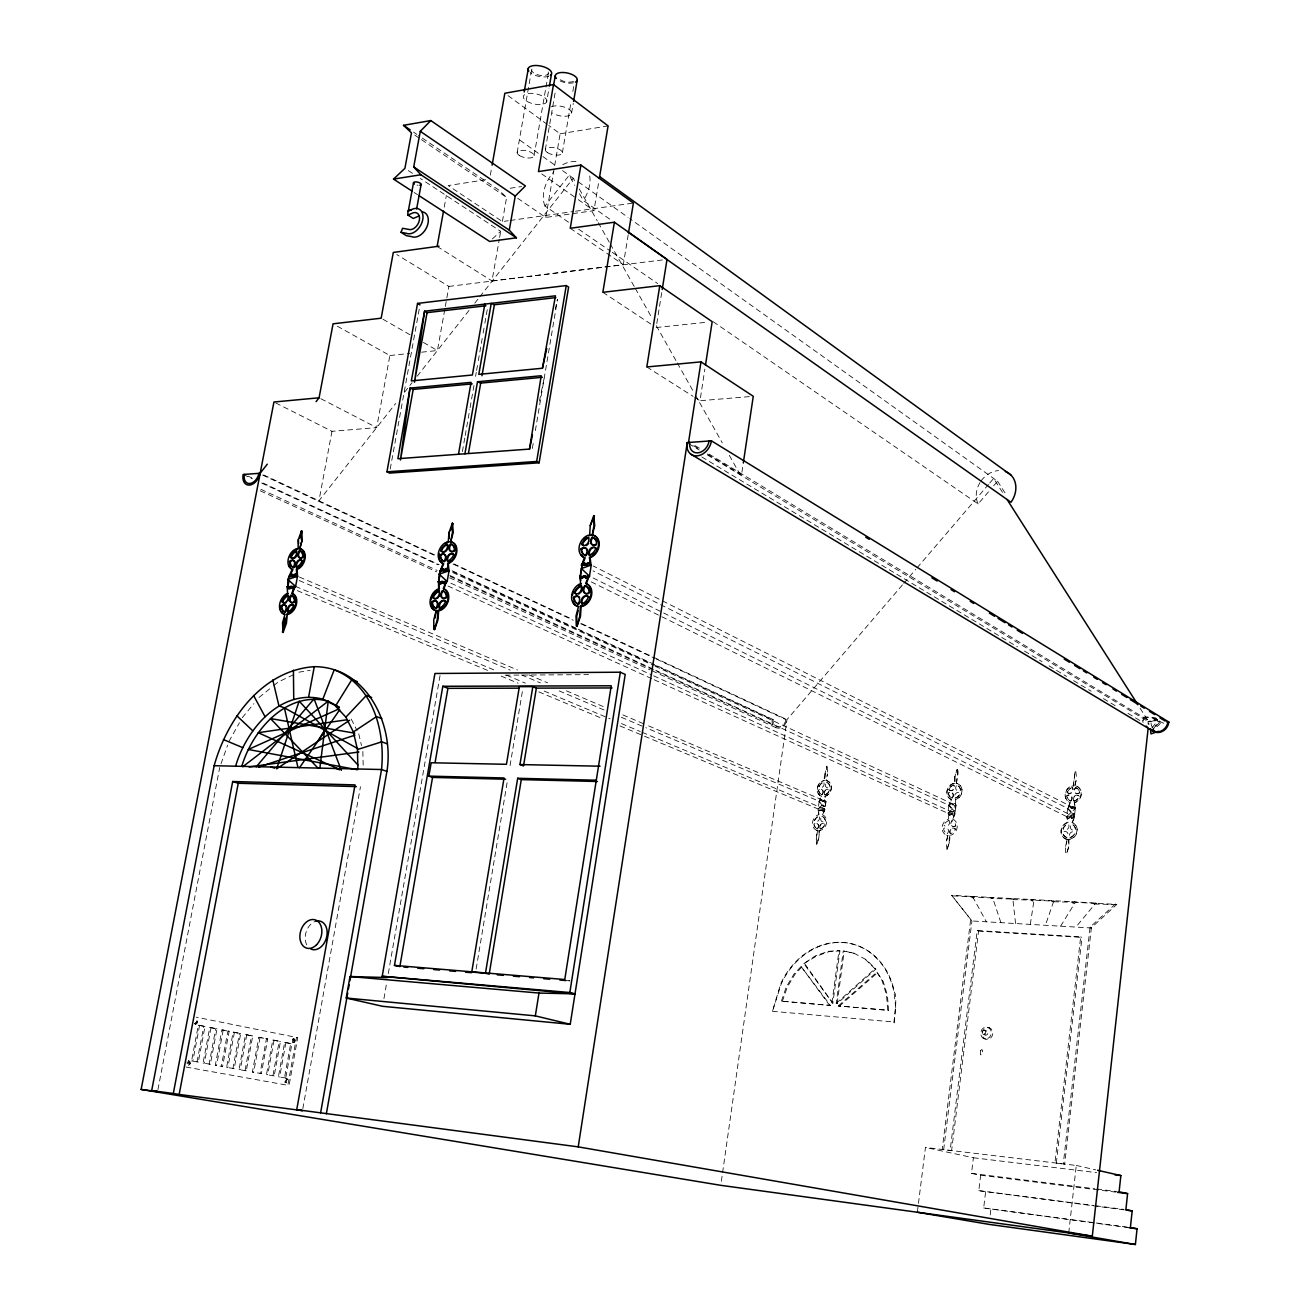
<?xml version="1.0" encoding="UTF-8"?>
<svg xmlns="http://www.w3.org/2000/svg" width="1310" height="1310" viewBox="0 0 1310 1310"><rect width="100%" height="100%" fill="white"/><g stroke="black" fill="none" stroke-linecap="round" stroke-linejoin="round"><path stroke-width="0.75" stroke-dasharray="5 3.75" d="M1068.763 839.284L1068.96 846.555L1066.52 853.907L1068.731 846.456L1068.763 839.284L1070.303 839.251A8.826 7.844 -63.8 0 0 1077.197 831.113A8.826 7.844 -63.8 0 0 1072.235 822.565L1074.413 816.916L1075.281 808.565L593.102 565.936M1073.316 785.787C1075.985 764.631 1075.248 768.331 1073.545 785.902L1072.235 786.049A8.793 7.794 -61.8 0 0 1065.374 794.188A8.793 7.794 -61.8 0 0 1070.303 802.621L1067.896 808.155L1070.09 802.506A8.793 7.794 -61.8 0 1 1065.161 794.073A8.793 7.794 -61.8 0 1 1072.006 785.951L1073.545 785.902M949.259 842.903C942.414 861.472 952.108 838.809 949.324 835.452L950.732 835.387M954.793 776.453L954.826 783.38L954.941 776.519L957.168 769.379L954.941 776.519M819.143 830.54L819.127 837.319L816.801 844.213L818.914 837.237L819.143 830.54L820.502 830.491M824.792 773.883C821.648 797.446 830.736 747.633 825.005 773.981M1072.726 807.14L1071.04 807.926M1071.236 808.237L1070.958 807.32M1074.871 785.82L1076.476 778.779L1074.871 785.82L1076.345 786.147A8.793 7.794 -61.8 0 1 1081.307 794.597A8.793 7.794 -61.8 0 1 1074.429 802.735L1075.543 808.368L1074.839 807.615M1075.068 808.352L1074.773 807.435M951.862 803.701L952.206 804.373M951.928 814.64C951.175 812.38 953.107 817.243 954.401 814.607M955.334 803.669L955.972 805.142L954.843 803.472M1115.465 903.916L1090.084 927.136L1063.294 1163.902L1064.653 1164.213L1091.394 927.693L1116.759 904.49L1074.02 901.755L1072.546 902.836L1072.022 901.64L1053.125 900.658L1052.028 901.755L1051.422 900.56L1032.673 899.577L1031.707 900.69L1030.806 899.479L1012.548 898.529L1011.615 899.626L1010.419 898.414L992.472 897.481L991.719 898.578L990.18 897.366L972.79 896.449L972.036 897.547L970.513 896.335L951.666 895.336L971.954 920.963L1091.361 927.988L1090.051 927.431M1068.731 1232.956L1076.296 1165.458L925.449 1147.445L917.344 1212.241M949.16 815.18L948.342 814.034M977.194 930.558L978.586 931.082L951.6 1150.704L950.159 1150.393L977.194 930.558L1080.668 936.879L1054.927 1162.903L1064.653 1164.213M1056.302 1163.215L1081.978 937.42L1080.668 936.879M1072.235 822.565L1074.642 817.014L1066.668 816.605L1067.634 808.352L593.004 570.849M1030.315 924.385L1034.016 900.15L1052.749 901.133L1053.355 902.312L1045.396 925.269M1124.144 1209.867L978.816 1190.675L980.666 1175.234L971.512 1173.383L973.396 1157.762L925.449 1147.445M1129.056 1227.716L983.679 1207.967L985.595 1191.969M990.196 1214.943L990.868 1209.261M970.563 920.422L942.217 1149.443L951.6 1150.704M943.658 1149.754L971.922 920.963L951.666 895.336M825.513 801.605L824.252 799.951M822.025 810.35C822.271 810.399 817.129 810.186 818.75 810.415M821.976 801.229L821.91 800.656M655.164 666.233L956.022 805.453L955.006 813.477L947.801 813.248L948.817 805.257L655.737 670.261M895.369 1008.847C890.636 1051.111 898.627 994.994 894.599 992.816A71.673 60.555 -75.4 0 0 843.837 942.611A71.673 60.555 -75.4 0 0 781.235 983.826L772.474 1011.32L780.711 983.679A71.706 60.555 -75.4 0 1 843.329 942.43A71.706 60.555 -75.4 0 1 894.091 992.653L895.86 1008.995M1067.896 808.155L1069.238 806.764M1072.202 808.27L1072.89 806.993M1074.135 817.211L1071.596 818.242M831.932 1002.985L838.99 950.569L839.906 950.88L832.849 1003.263L803.865 963.571L815.475 955.825L828.149 951.355L838.99 950.569M853.792 953.123L866.188 959.657L875.85 969.072L837.155 1003.624L836.222 1003.345L843.28 950.863L854.71 953.434L843.28 950.863M837.155 1003.624L844.197 951.175M824.907 796.267L825.12 796.349A8.237 6.845 -66.7 0 0 831.375 788.718A8.237 6.845 -66.7 0 0 827.249 780.825L826.151 780.629L827.543 773.948L825.939 780.531L827.036 780.727A8.237 6.845 -66.7 0 1 831.162 788.62A8.237 6.845 -66.7 0 1 824.907 796.267L825.939 801.622L824.841 809.203L818.128 808.99L819.192 801.261L645.879 727.689M954.826 783.38L953.434 783.462A8.531 7.336 -64.7 0 0 946.884 791.355A8.531 7.336 -64.7 0 0 951.404 799.526L949.062 804.88L949.93 804.193M951.961 813.739L950.389 814.738M952.206 804.979L954.269 803.636M955.105 813.837C948.882 827.527 956.513 811.103 954.351 814.345M721.351 1181.276L786.966 719.632L902.475 584.85M729.31 455.323L740.314 474.859L741.525 474.777L743.343 462.708M824.923 809.678C817.98 824.186 827.953 804.438 823.663 810.775M749.32 396.619L699.999 400.729L704.862 369.109M656.785 323.537L661.91 291.459M628.194 234.834L623.331 264.62L492.003 280.913L499.274 239.37M476.152 968.991L507.33 781.3M510.048 765.63L522.592 690.141M517.712 198.301L545.795 217.444L593.938 210.664L598.654 182.418M532.335 448.462L533.334 442.518M535.348 430.63L557.503 299.368M545.795 217.444L560.123 133.8L548.743 125.449M562.367 152.811L571.16 101.378M572.847 91.487L574.189 83.562M571.569 113.217L573.24 103.441M546.647 101.918A12.003 5.158 12 0 0 531.27 93.305A12.003 5.158 12 0 0 527.324 101.558A12.003 5.158 12 0 0 546.647 101.918L549.037 88.097M545.304 149.717L555.538 90.341M383.945 998.646L386.597 983.319M388.3 973.559L440.045 675.567M534.087 155.694L545.615 89.162M545.975 87.131L548.415 73.016M499.618 237.405L500.666 231.461M502.418 221.357L506.61 197.401L498.701 189.983L418.561 135.536M462.397 451.557L464.837 437.573M465.197 435.575L469.733 409.637M470.093 407.639L474.285 383.699M475.563 376.347L476.267 372.417M476.611 370.452L477.986 362.575M478.33 360.61L482.8 335.032M483.144 333.067L484.536 325.207M484.88 323.226L487.631 307.49M517.139 152.648L531.598 69.97M490.333 175.163L491.741 167.172M421.574 352.194L437.425 350.523L444.958 308.456M445.318 306.458L448.904 286.415L396.783 254.566M302.839 1108.637L360.463 786.721M285.727 1078.032L278.408 1076.771L284.647 1042.416L285.891 1042.563L291.933 1043.759L285.727 1078.032L284.483 1077.884L290.689 1043.628L291.933 1043.759M285.891 1042.563L279.652 1076.935L278.408 1076.771M390.216 469.078L419.642 306.884M444.237 207.176L446.366 195.386M297.714 1037.651L296.469 1037.52L287.823 1085.368L289.068 1085.515L297.714 1037.651L196.238 1017.166M275.755 402.94L331.97 431.317L376.658 427.6L389.872 355.518L336.621 325.797M267.698 1038.928L266.438 1038.781L260.101 1073.447L261.345 1073.594L267.698 1038.928L258.823 1037.274L252.421 1072.038L261.345 1073.594M274.183 1075.936L266.47 1074.609L272.775 1040.058L274.019 1040.189L280.455 1041.466L274.183 1075.936L272.922 1075.788L279.194 1041.335L280.455 1041.466M274.019 1040.189L267.715 1074.757L266.47 1074.609M246.28 1070.843L239.026 1069.599L245.494 1034.605L246.755 1034.753L252.732 1035.932L246.28 1070.843L245.035 1070.696L251.471 1035.801L252.732 1035.932M246.755 1034.753L240.287 1069.746L239.026 1069.599M260.068 1037.405L253.681 1072.186L252.421 1072.038M229.152 1031.232L227.907 1031.101L221.308 1066.373L222.569 1066.52L229.152 1031.232L223.191 1030.053L221.93 1029.906L215.315 1065.276L222.569 1066.52M234.195 1068.632L226.597 1067.339L233.147 1032.149L234.408 1032.28L240.696 1033.541L234.195 1068.632L232.934 1068.485L239.452 1033.41L240.696 1033.541M234.408 1032.28L227.858 1067.486L226.597 1067.339M210.353 1064.293L203.066 1063.032L209.764 1027.482L211.025 1027.613L217.002 1028.808L210.353 1064.293L209.092 1064.129L215.741 1028.678L217.002 1028.808M211.025 1027.613L204.327 1063.196L203.066 1063.032M331.97 431.317L318.952 500.797L395.636 403.513M223.191 1030.053L216.576 1065.423L215.315 1065.276M198.285 1062.082L191.571 1060.936L198.334 1025.206L199.595 1025.337L205.015 1026.418L198.285 1062.082L197.008 1061.935L203.754 1026.287L205.015 1026.418M199.595 1025.337L192.832 1061.1L191.571 1060.936M157.937 1089.609L219.703 767.496M539.425 401.106L544.37 377.116M188.345 1061.034A2.227 1.605 -78.7 0 1 190.13 1063.245L189.786 1064.342A2.227 1.605 -78.7 0 1 188.263 1065.374M555.276 309.176L557.421 299.335M1065.587 846.326C1070.81 825.955 1062.967 851.631 1066.52 853.907M591.219 581.886L1066.668 816.605L1074.004 814.1L1075.281 808.565L1067.634 808.352L1074.315 816.834L1074.004 814.1L1067.634 808.352M956.12 783.347L957.315 783.544A8.531 7.336 -64.7 0 1 961.867 791.731A8.531 7.336 -64.7 0 1 955.285 799.624L955.448 799.706A8.531 7.336 -64.7 0 0 962.015 791.797A8.531 7.336 -64.7 0 0 957.479 783.626C953.516 782.054 960.541 773.178 957.168 769.379M956.284 783.413L957.905 776.584L957.315 769.461M946.966 849.601L946.246 842.281L947.867 835.403L946.672 835.174A8.564 7.369 -66.3 0 1 942.152 826.905A8.564 7.369 -66.3 0 1 948.718 819.012L948.374 813.625M947.867 835.403L946.246 842.281M816.572 844.131L816.163 837.139L817.784 830.491L816.376 837.221L816.801 844.213M1070.09 816.981L1068.911 818.472L1067.322 817.505M654.23 679.792L947.801 813.248L954.663 810.628L956.022 805.453L948.817 805.257L955.006 813.477L954.663 810.628L948.817 805.257M819.683 801.245L820.551 799.902L821.959 800.426M707.629 455.094L1148.854 721.974L1156.992 720.009A9.514 2.571 -0.8 0 0 1157.27 719.223L1157.139 721.008L1163.411 723.415M642.146 732.306L824.841 809.203L825.906 801.458L647.271 725.314M188.312 1065.276A2.227 1.605 -78.7 0 0 189.41 1064.293L190.13 1063.245L187.232 1062.017M781.366 1001.151L786.311 986.888L793.958 974.132L801.098 966.518L830.409 1005.458L781.366 1001.151L830.409 1005.458M782.316 1001.429L787.261 987.183L794.892 974.427L802.031 966.813M221.013 763.779L227.629 745.161M1073.856 817.309L1071.94 818.423M644.52 736.22L818.128 808.99L824.498 806.272L819.012 801.343L821.288 796.169A8.237 6.845 -66.7 0 1 817.178 788.276A8.237 6.845 -66.7 0 1 823.417 780.645L824.792 780.596M953.598 783.527A8.531 7.336 -64.7 0 0 947.048 791.42A8.531 7.336 -64.7 0 0 951.568 799.591L949.062 804.88M285.433 1082.519L286.661 1078.621A2.112 1.474 -79.8 0 0 284.941 1082.175L286.153 1082.781M284.941 1082.175L287.218 1078.851L285.22 1082.502M287.283 1079.145L285.564 1082.699A2.112 1.474 -79.8 0 0 287.283 1079.145L286.284 1078.556M1157.631 719.763C1152.915 718.879 1155.666 723.48 1155.158 719.386M1153.488 728.671L1159.235 721.008M228.955 741.444L239.452 722.743M1060.592 926.17L1075.33 902.312L1094.374 903.31L1094.718 904.342L1075.919 927.071M194.617 1023.306L195.174 1023.962A2.063 1.49 -80 0 0 197.237 1020.867L196.68 1020.212L194.862 1023.699M195.55 1024.109L197.237 1020.867M819.683 800.59L821.452 800.017M823.499 800.475L822.795 801.442L823.63 800.344M1000.905 922.666L993.095 899.135L991.555 897.923L974.165 897.006L973.412 898.103L986.381 921.814M1015.561 923.517L1012.974 900.183L1011.779 898.971L991.719 898.578M952.304 804.258L950.88 803.357L949.668 804.962M1151.981 727.82L1157.418 721.139M568.524 222.225L544.96 206.03L569.146 175.311L574.812 185.381M404.512 392.279L412.11 382.635M417.169 376.216L469.799 309.471M474.777 303.15L478.51 298.418M479.755 296.83L573.256 178.242L575.254 181.795M242.301 717.651L253.878 703.667M1031.707 900.69L1033.05 901.247L1032.149 900.052L1011.615 899.626M903.802 583.294L915.755 569.359M917.082 567.803L988.46 484.503M989.754 482.997L993.651 478.445L1002.952 493.035M713.262 321.769L978.128 503.924L988.493 491.823M993.684 485.781L997.581 481.245L629.75 218.59M949.881 803.947L951.584 803.489M953.991 814.853L954.499 813.756M1072.546 902.836L1073.872 903.409L1073.349 902.213L1052.028 901.755M818.128 808.99L825.906 801.458L819.012 801.343M947.801 813.248L956.022 805.453M1066.668 816.605L1075.281 808.565M492.396 238.928L500.666 231.33L420.297 178.471M820.666 810.628L819.143 810.906M836.222 1003.345L874.933 968.778L875.85 969.072M950.552 814.82L949.177 815.164M838.302 1005.933L876.947 972.135L883.071 981.141L887.41 995.191L888.573 1010.354L838.302 1005.933L888.573 1010.354M839.219 1006.211L877.847 972.429M1068.682 806.911L1069.615 806.616M259.036 697.444L272.316 686.751M273.79 685.556L278.228 681.986L295.389 673.831M293.063 1039.026L293.391 1038.912A1.867 1.294 -80.8 0 1 294.062 1042.22L293.407 1042.58C290.738 1035.981 296.387 1040.779 293.407 1042.58A1.867 1.294 -80.8 0 1 292.736 1039.272L294.013 1038.945M292.736 1039.272L293.669 1038.945A1.867 1.294 -80.8 0 1 294.341 1042.252L293.08 1042.58M950.405 814.951L948.555 814.82M803.865 963.571L816.392 956.136L829.066 951.649L839.906 950.88M1072.661 806.878L1074.92 807.353L1072.841 806.764M293.686 1042.613A1.867 1.294 -80.8 0 1 293.014 1039.305L294.341 1042.252M822.991 811.07L824.301 809.58M1069.206 806.567L1070.188 806.583M1069.386 806.501L1071.089 807.255M298.827 672.21L310.192 670.311M560.123 133.8L608.086 125.907M485.683 179.765L448.135 185.561L502.401 221.57L508.247 220.751M510.147 188.247L521.593 186.528M510.196 220.473L573.469 211.516M575.483 211.237L633.385 203.05M448.904 286.415L603.32 267.256M605.335 267.011L665.038 259.609M389.872 355.518L409.686 353.438M656.146 327.549L708.186 322.096M1148.182 724.184A10.758 9.596 -55.2 0 1 1148.149 721.483L1154.88 720.009A7.254 1.965 -0.8 0 0 1153.553 718.257L1149.754 717.651A6.943 1.867 -0.8 0 0 1143.384 718.175L1142.451 717.52L1142.5 720.14A10.038 8.941 -55.4 0 0 1143.155 722.481M820.944 799.951L822.058 800.59M1068.485 818.373L1070.335 816.883M505.152 675.158L588.583 674.65M772.098 719.534L773.146 719.55A7.647 6.206 -65 0 0 778.484 727.001A7.647 6.206 -65 0 0 785.951 719.632L786.966 719.632A8.875 7.221 -65 0 1 778.304 728.196A8.875 7.221 -65 0 1 772.098 719.534L651.463 663.646M1152.784 727.852A8.564 7.631 -55.2 0 1 1151.113 721.99L1148.149 721.483M1071.023 808.139L1071.973 808.155M955.809 805.077L955.285 799.624M816.883 830.36L816.67 830.278A8.269 6.878 -68 0 1 812.577 822.287A8.269 6.878 -68 0 1 818.832 814.656L818.635 809.482M953.058 895.893L971.905 896.892L973.412 898.103L972.036 897.547M1116.759 904.49L1094.079 904.064L1093.064 902.754M978.586 931.082L1081.978 937.42M565.887 980.551L569.916 980.879L566.477 979.978M772.474 1011.32L894.173 1022.013M823.04 811.168L821.992 809.596M188.771 1060.985L188.394 1060.936A2.227 1.605 -78.7 0 1 189.753 1063.196L190.13 1063.245M973.396 1157.762L1096.617 1172.63M971.512 1173.383L1094.849 1188.76M1096.863 1189.022L1117.086 1191.543M980.666 1175.234L1117.545 1192.346M978.816 1190.675L1093.653 1205.495M1095.668 1205.757L1123.865 1209.392M983.679 1207.967L1094.21 1222.721M1096.224 1222.983L1130.399 1227.552M1153.177 718.682L1157.287 720.484M185.987 1067.044L289.068 1085.515M1065.947 838.99L1066.16 839.104A8.826 7.844 -63.8 0 1 1061.231 830.556A8.826 7.844 -63.8 0 1 1068.092 822.434L1066.766 816.67L1067.879 822.32A8.826 7.844 -63.8 0 0 1061.002 830.458A8.826 7.844 -63.8 0 0 1065.947 838.99L1067.437 839.333M948.031 835.469L946.672 835.174M816.67 830.278L817.997 830.573M198.334 1025.206L203.754 1026.287M209.764 1027.482L215.741 1028.678M221.93 1029.906L227.907 1031.101M233.147 1032.149L239.452 1033.41M245.494 1034.605L251.471 1035.801M258.823 1037.274L266.438 1038.781M272.775 1040.058L279.194 1041.335M284.647 1042.416L290.689 1043.628M1076.296 1165.458L1095.668 1169.846M1067.503 817.849L1068.518 818.455M824.432 799.968L825.316 800.525M822.876 811.136L821.812 810.268M984.056 1038.683L985.546 1039.141M983.122 1034.327L985.267 1034.982M984.563 1030.413A2.08 1.834 -76.4 0 1 984.956 1033.95A2.08 1.834 -76.4 0 1 982.009 1032.755A2.08 1.834 -76.4 0 1 984.563 1030.413L986.708 1031.085A2.08 1.834 -76.4 0 1 987.118 1034.605A2.08 1.834 -76.4 0 1 984.154 1033.41A2.08 1.834 -76.4 0 1 986.708 1031.085M987.937 1027.384A5.977 5.273 -76.4 0 1 989.312 1037.454A5.977 5.273 -76.4 0 1 980.748 1034.261A5.977 5.273 -76.4 0 1 987.937 1027.384L989.427 1027.859A5.977 5.273 -76.4 0 1 990.802 1037.913A5.977 5.273 -76.4 0 1 982.238 1034.72A5.977 5.273 -76.4 0 1 989.427 1027.859M1163.657 723.267L1155.633 719.517M972.79 896.449L974.165 897.006M970.513 896.335L971.905 896.892M990.18 897.366L991.555 897.923M820.158 828.886L820.371 828.968A6.665 5.551 -68 0 0 825.005 824.498L824.792 824.399A3.341 2.784 -68.1 0 0 820.797 824.268A3.341 2.784 -68.1 0 0 820.158 828.886A6.665 5.551 -68 0 0 824.792 824.399M817.227 828.771L817.44 828.87A3.341 2.767 -68.1 0 0 818.079 824.252A3.341 2.767 -68.1 0 0 814.1 824.105L813.87 824.023A6.665 5.551 -68 0 0 817.227 828.771A3.341 2.767 -68.1 0 0 817.866 824.17A3.341 2.767 -68.1 0 0 813.87 824.023M992.472 897.481L993.848 898.038M814.345 820.649L814.558 820.731A6.665 5.551 -68 0 1 819.176 816.261L818.963 816.179A6.665 5.551 -68 0 0 814.345 820.649A3.324 2.767 -67.8 0 0 818.324 820.78A3.324 2.767 -67.8 0 0 818.963 816.179M825.251 821.026L825.464 821.108A6.665 5.551 -68 0 0 822.107 816.359L821.894 816.277A3.341 2.784 -67.8 0 0 821.255 820.895A3.341 2.784 -67.8 0 0 825.251 821.026A6.665 5.551 -68 0 0 821.894 816.277M1012.548 898.529L1013.907 899.086M1010.419 898.414L1011.779 898.971M1090.084 927.136L1091.394 927.693M818.832 814.656L818.013 809.383M297.321 590.663L489.793 671.342M501.108 676.091L518.105 683.214M538.852 691.909L603.009 718.813M619.99 725.937L642.637 735.418M1032.673 899.577L1034.016 900.15M1030.806 899.479L1032.149 900.052M295.601 586.438L497.129 671.26M506.544 675.223L525.375 683.149M544.207 691.074L610.133 718.83M621.431 723.578L640.262 731.504M822.009 805.224L824.498 806.272M299.22 580.543L510.229 670.114M521.527 674.912L540.375 682.903M559.206 690.91L604.418 710.102M621.382 717.291L643.98 726.886M1053.125 900.658L1054.452 901.215M1051.422 900.56L1052.749 901.133M186.871 1061.968L189.753 1063.196M186.888 1063.114L189.786 1064.342M299.401 577.055L517.515 670.016M528.798 674.83L547.613 682.837M566.411 690.861L605.891 707.695M622.823 714.9L645.388 724.512M821.288 796.169L821.501 796.251A8.237 6.845 -66.7 0 1 817.391 788.374A8.237 6.845 -66.7 0 1 823.63 780.744M1074.02 901.755L1075.33 902.312M824.76 794.761L824.972 794.842A6.648 5.518 -66.7 0 0 829.59 790.356L829.377 790.274A3.324 2.767 -66.8 0 0 825.382 790.159A3.324 2.767 -66.8 0 0 824.76 794.761A6.648 5.518 -66.7 0 0 829.377 790.274M1072.022 901.64L1073.349 902.213M821.828 794.679L822.041 794.761A3.324 2.751 -66.9 0 0 822.68 790.176A3.324 2.751 -66.9 0 0 818.701 790.077L818.488 789.979A6.648 5.518 -66.7 0 0 821.828 794.679A3.324 2.751 -66.9 0 0 822.467 790.094A3.324 2.751 -66.9 0 0 818.488 789.979M949.21 842.396L949.324 835.452M818.947 786.639L819.159 786.721A6.648 5.518 -66.7 0 1 823.777 782.25L823.564 782.152A6.648 5.518 -66.7 0 0 818.947 786.639A3.324 2.751 -66.6 0 0 822.942 786.737A3.324 2.751 -66.6 0 0 823.564 782.152M1095.389 902.868L1096.699 903.442L1093.424 903.785M829.852 786.901L830.065 786.999A6.648 5.518 -66.7 0 0 826.692 782.316L826.479 782.217A3.324 2.767 -66.5 0 0 825.857 786.802A3.324 2.767 -66.5 0 0 829.852 786.901A6.648 5.518 -66.7 0 0 826.479 782.217M950.389 833.75L950.552 833.815A3.455 2.98 -66.4 0 1 951.158 829.033A3.455 2.98 -66.4 0 1 955.448 829.181L955.285 829.115A3.455 2.98 -66.4 0 0 950.994 828.952A3.455 2.98 -66.4 0 0 950.389 833.75A6.91 5.96 -66.3 0 0 955.285 829.115M947.245 833.635A3.455 2.98 -66.5 0 0 947.851 828.853A3.455 2.98 -66.5 0 0 943.577 828.706A6.91 5.96 -66.3 0 0 947.245 833.635L947.408 833.7M949.062 820.649L948.899 820.584A6.91 5.96 -66.3 0 0 944.019 825.202L944.183 825.284M955.727 825.611L955.891 825.677A3.455 2.98 -66 0 1 951.6 825.529A3.455 2.98 -66 0 1 952.19 820.748L952.042 820.682A3.455 2.98 -66 0 0 951.437 825.464A3.455 2.98 -66 0 0 955.727 825.611A6.91 5.96 -66.3 0 0 952.042 820.682M447.987 586.029L652.38 678.94M450.902 583.212L651.791 674.977M653.657 675.829L955.006 813.477M260.297 490.841L436.672 571.848M449.658 577.808L650.169 669.901M652.02 670.753L776.404 727.885M951.912 809.351L954.663 810.628M449.838 575.434L653.886 669.41M260.903 489.318L437.212 570.456M450.214 576.433L776.846 726.722M243.152 474.482L252.437 478.789M261.705 483.079L438.031 564.774M452.883 571.651L649.613 662.794M452.752 572.552L653.313 665.365M248.048 476.119L251.749 477.839M262.884 482.997L439.161 564.708M452.147 570.734L576.466 628.374M578.316 629.226L773.146 719.55M262.622 475.088L436.443 556.308M453.096 564.086L573.289 620.252M580.69 623.707L654.656 658.275M656.506 659.143L785.951 719.632M951.977 797.986L952.124 798.052A3.439 2.947 -64.9 0 0 952.73 793.303A3.439 2.947 -64.9 0 0 948.473 793.205L948.309 793.123A6.878 5.911 -64.7 0 0 951.977 797.986A3.439 2.947 -64.9 0 0 952.583 793.238A3.439 2.947 -64.9 0 0 948.309 793.123M955.268 798.134L955.105 798.068A6.878 5.911 -64.7 0 0 959.984 793.418L960.148 793.5A6.878 5.911 -64.7 0 1 955.268 798.134A3.439 2.964 -64.8 0 1 955.858 793.385A3.439 2.964 -64.8 0 1 960.148 793.5M263.769 474.99L435.493 555.293M453.981 563.939L572.388 619.303M581.624 623.625L651.922 656.49M653.772 657.358L786.966 719.632M948.751 789.652L948.915 789.733A3.439 2.947 -64.5 0 0 953.172 789.832A3.439 2.947 -64.5 0 0 953.778 785.099L953.615 785.017A6.878 5.911 -64.7 0 0 948.751 789.652A3.439 2.947 -64.5 0 0 953.009 789.75A3.439 2.947 -64.5 0 0 953.615 785.017M960.59 790.012L960.426 789.946A6.878 5.911 -64.7 0 0 956.742 785.083L956.906 785.165A6.878 5.911 -64.7 0 1 960.59 790.012A3.439 2.964 -64.4 0 1 956.3 789.914A3.439 2.964 -64.4 0 1 956.906 785.165M1066.749 837.499L1066.52 837.401A7.123 6.337 -63.8 0 1 1062.557 832.308L1062.77 832.423A3.553 3.16 -64.1 0 1 1067.322 832.57A3.553 3.16 -64.1 0 1 1066.749 837.499A7.123 6.337 -63.8 0 1 1062.77 832.423M1070.09 837.63L1069.861 837.516A7.123 6.337 -63.8 0 0 1075.002 832.751L1075.215 832.849A7.123 6.337 -63.8 0 1 1070.09 837.63A3.57 3.177 -63.9 0 1 1070.663 832.685A3.57 3.177 -63.9 0 1 1075.215 832.849M1063.196 828.821L1062.967 828.706A7.123 6.337 -63.8 0 1 1068.092 823.941L1068.305 824.039A3.553 3.16 -63.7 0 1 1067.732 828.968A3.553 3.16 -63.7 0 1 1063.196 828.821A7.123 6.337 -63.8 0 1 1068.305 824.039M1075.641 829.23L1075.412 829.132A7.123 6.337 -63.8 0 0 1071.416 824.055L1071.646 824.154A7.123 6.337 -63.8 0 1 1075.641 829.23A3.57 3.177 -63.4 0 1 1071.072 829.083A3.57 3.177 -63.4 0 1 1071.646 824.154M1071.76 818.341L1071.072 816.801L1071.367 817.735M593.135 577.972L1074.642 817.014M1070.974 812.577L1074.004 814.1M1074.004 801.016L1074.216 801.13A7.107 6.288 -61.8 0 0 1079.342 796.333L1079.129 796.218A3.553 3.16 -61.9 0 0 1074.577 796.103A3.553 3.16 -61.9 0 0 1074.004 801.016A7.107 6.288 -61.8 0 0 1079.129 796.218M1070.663 800.918L1070.892 801.032A3.553 3.144 -62.1 0 0 1071.465 796.136A3.553 3.144 -62.1 0 0 1066.929 796.021L1066.7 795.907A3.553 3.144 -62.1 0 1 1071.236 796.021A3.553 3.144 -62.1 0 1 1070.663 800.918A7.107 6.288 -61.8 0 1 1066.7 795.907M1076.132 786.033A8.793 7.794 -61.8 0 1 1081.094 794.482A8.793 7.794 -61.8 0 1 1074.216 802.621L1074.429 802.735M1067.126 792.337L1067.339 792.435A3.537 3.128 -61.7 0 0 1071.875 792.55A3.537 3.128 -61.7 0 0 1072.448 787.67L1072.219 787.556A7.107 6.288 -61.8 0 0 1067.126 792.337A3.553 3.128 -61.7 0 0 1071.662 792.435A3.553 3.128 -61.7 0 0 1072.219 787.556M320.885 398.715L376.658 427.6M1079.538 792.632L1079.751 792.746A3.553 3.144 -61.5 0 1 1075.199 792.632A3.553 3.144 -61.5 0 1 1075.772 787.736L1075.543 787.621A3.553 3.144 -61.5 0 0 1074.986 792.517A3.553 3.144 -61.5 0 0 1079.538 792.632A7.107 6.288 -61.8 0 0 1075.543 787.621M382.913 319.214L412.797 336.375M423.359 342.45L437.425 350.523M701.832 456.977L1017.493 646.894M1024.502 651.103L1042.04 661.665M1049.064 665.873L1066.586 676.435M1073.611 680.643L1091.148 691.205M1103.413 698.59L1115.694 705.975M1127.976 713.361L1140.24 720.746M694.988 445.58L700.228 448.757M708.972 454.046L1151.113 721.99M693.612 445.777L698.754 448.871M707.302 454.062L741.525 474.777M688.7 443.648L699.212 450.001M1070.335 806.6L1071.253 807.828M437.131 246.444L492.2 281.044M646.812 366.964L693.121 396.373M694.84 397.454L699.999 400.729M414.124 192.472L417.546 194.699M408.327 170.595L413.452 173.968M602.846 292.31L651.152 324.258M413.551 132.13L416.891 134.406M414.811 135.143L419.822 138.549M421.492 139.679L506.61 197.401M570.243 228.268L605.073 252.126M606.726 253.256L623.511 264.751M578.611 229.168L610.591 251.176M612.278 252.322L657.718 283.582M541.783 173.935L576.613 198.465M578.267 199.628L593.938 210.664M579.528 193.782L583.31 200.495L610.001 219.327M519.988 140.219L541.292 155.431M542.929 156.594L556.046 165.961M562.596 170.644L576.58 180.616M578.234 181.812L628.079 217.411M508.083 95.646L547.105 124.27M865.288 959.362L874.933 968.778M801.098 966.518L829.476 1005.196M804.798 963.865L832.849 1003.263M819.192 801.261L824.841 809.203M997.581 481.245L1005.834 494.181M1140.06 708.186L1148.854 721.974A10.857 9.678 -55.2 0 0 1148.903 724.692M876.947 972.135L882.154 980.862L886.51 994.896L887.672 1010.076M579.249 188.902L597.262 220.866M598.261 222.651L609.265 242.186M610.264 243.955L634.269 286.595M635.268 288.364L651.283 316.774M656.277 325.666L676.288 361.183M677.286 362.968L694.284 393.147M695.299 394.932L722.301 442.878M351.276 719.141L357.09 730.603M1067.454 817.211L1067.617 817.8M358.76 733.878L361.494 745.603M293.391 1038.912L294.062 1042.22M1074.216 802.621L1075.33 808.254M1075.756 771.426L1076.705 778.893M827.118 767.054L827.756 774.03M362.854 751.449L363.214 766.956M1143.384 718.175L1143.433 720.795M306.786 944.903A14.721 10.578 -73.3 0 1 315.906 921.208M551.33 106.83A11.233 4.814 11.6 0 1 567.41 108.37A11.233 4.814 11.6 0 1 568.589 115.755A11.233 4.814 11.6 0 1 552.296 112.938M548.759 76.291A11.97 5.273 12.1 0 1 530.173 72.607M548.186 71.984A8.564 3.783 12.1 0 1 539.802 75.292A8.564 3.783 12.1 0 1 531.942 69.021M573.551 81.302A8.613 3.799 11.7 0 1 564.954 81.613A8.613 3.799 11.7 0 1 558.142 77.519M573.502 82.808A11.2 4.945 11.7 0 1 558.011 79.779M589.746 176.015A29.328 20.452 -57.4 0 1 583.31 200.495M544.96 206.03A29.328 20.452 -57.4 0 1 553.803 171.872M562.76 164.7A29.328 20.452 -57.4 0 1 578.84 162.194M978.128 503.924A22.303 18.373 -54 0 1 980.011 482.555M981.092 480.901A22.303 18.373 -54 0 1 998.597 470.585M418.037 185.25A3.897 1.506 12.5 0 1 417.038 185.087M822.041 794.761A6.648 5.518 -66.7 0 1 818.701 790.077M824.972 794.842A3.324 2.767 -66.8 0 1 825.595 790.258A3.324 2.767 -66.8 0 1 829.59 790.356M822.451 814.787A8.269 6.878 -68 0 1 826.577 822.762A8.269 6.878 -68 0 1 820.289 830.409M817.44 828.87A6.665 5.551 -68 0 1 814.1 824.105M820.371 828.968A3.341 2.784 -68.1 0 1 821.01 824.35A3.341 2.784 -68.1 0 1 825.005 824.498M1153.373 718.682A9.236 0.982 19.6 0 1 1157.811 719.468M1160.316 723.284A10.169 9.039 -55.3 0 1 1156.484 726.853M1159.17 722.58A10.038 8.941 -55.4 0 1 1153.046 727.083M1156.665 718.469A9.514 2.571 -0.8 0 0 1155.256 717.814L1150.573 717.012A9.088 2.456 -0.8 0 0 1142.451 717.52M948.899 820.584A3.455 2.964 -66.1 0 1 948.293 825.349A3.455 2.964 -66.1 0 1 944.019 825.202M952.124 798.052A6.878 5.911 -64.7 0 1 948.473 793.205M948.915 789.733A6.878 5.911 -64.7 0 1 953.778 785.099M952.616 819.143A8.564 7.369 -66.3 0 1 957.168 827.412A8.564 7.369 -66.3 0 1 950.569 835.322M1075.772 787.736A7.107 6.288 -61.8 0 1 1079.751 792.746M1070.892 801.032A7.107 6.288 -61.8 0 1 1066.929 796.021M1067.339 792.435A7.107 6.288 -61.8 0 1 1072.448 787.67M1074.216 801.13A3.553 3.16 -61.9 0 1 1074.79 796.218A3.553 3.16 -61.9 0 1 1079.342 796.333M1072.006 822.451A8.826 7.844 -63.8 0 1 1076.967 830.999A8.826 7.844 -63.8 0 1 1070.073 839.153M196.844 1020.817A2.063 1.506 -79.9 0 1 194.781 1023.929M980.617 1050.538L980.371 1054.73L981.747 1054.861C982.926 1053.748 983.171 1047.017 980.617 1050.538M547.58 152.68A8.679 3.57 11.4 0 0 561.99 153.696A8.679 3.57 11.4 0 0 551.952 147.391A8.679 3.57 11.4 0 0 547.58 152.68M519.497 155.579A8.63 3.521 11.7 0 0 533.76 156.561A8.63 3.521 11.7 0 0 523.591 150.339A8.63 3.521 11.7 0 0 519.497 155.579"/><path stroke-width="1.5" d="M349.868 980.846L386.925 771.393C394.506 724.741 366.735 666.79 314.285 666.659C262.278 670.343 227.089 719.043 214.152 765.711L151.682 1090.624L157.56 1091.607L141.136 1089.445L273.937 402.023L319.083 397.781L333.067 323.816L381.161 318.199L393.311 252.437L439.063 246.182M301.398 539.818L301.497 530.877L302.119 540.129L299.679 548.874L302.119 540.129M282.387 632.124L287.283 614.439L286.431 623.233L283.124 632.435L282.518 623.02L284.99 614.193L283.73 613.997A11.119 7.68 -66.9 0 1 279.718 603.877A11.119 7.68 -66.9 0 1 287.61 593.414L287.136 586.585L288.347 586.88A1.998 1.375 -66.6 0 0 290.214 588.55M283.124 632.435L283.255 623.314L284.745 618.009M581.116 606.596L580.51 616.191L576.99 626.245L579.822 615.864L580.412 606.252L582.017 605.973A12.15 9.186 -64.3 0 0 590.99 594.494A12.15 9.186 -64.3 0 0 585.652 583.458L589.009 575.843L586.356 583.801A12.134 9.186 -64.3 0 1 591.678 594.838A12.134 9.186 -64.3 0 1 582.704 606.301L580.412 606.252M589.664 534.971L590.253 525.539L593.741 515.616L594.724 525.703L592.218 535.25L593.741 535.413A12.085 9.088 -63.2 0 1 599.063 546.254A12.085 9.088 -63.2 0 1 590.122 557.716L591.039 565.15L589.762 564.823A2.178 1.654 -63.6 0 0 588.386 562.694A2.178 1.654 -63.6 0 0 586.307 564.954L585.144 565.003A2.178 1.637 -63.6 0 0 583.785 562.874A2.178 1.637 -63.6 0 0 581.706 565.134L584.457 557.569A12.101 9.088 -63.2 0 1 579.184 546.745A12.101 9.088 -63.2 0 1 588.075 535.299L590.351 535.332L588.763 535.643M438.654 610.755L437.933 619.974L434.511 629.602L437.278 619.679L437.999 610.476L439.472 610.198A11.643 8.433 -65.8 0 0 447.938 599.21A11.643 8.433 -65.8 0 0 443.238 588.616L446.464 581.312L443.893 588.91A11.643 8.433 -65.8 0 1 448.593 599.505A11.643 8.433 -65.8 0 1 440.127 610.476L437.999 610.476M448.266 541.767L448.986 532.712L452.376 523.181L453.113 532.842L450.64 541.996L452.016 542.16A11.594 8.368 -64.8 0 1 456.715 552.574A11.594 8.368 -64.8 0 1 448.282 563.562L448.986 570.685L447.791 570.407A2.096 1.506 -65.1 0 0 446.579 568.36A2.096 1.506 -65.1 0 0 444.614 570.521L443.566 570.57A2.096 1.506 -65.2 0 0 442.338 568.524A2.096 1.506 -65.2 0 0 440.389 570.685L443.058 563.431A11.594 8.368 -64.8 0 1 438.408 553.033A11.594 8.368 -64.8 0 1 446.808 542.062L448.921 542.078L447.463 542.373A11.594 8.368 -64.8 0 0 445.138 543.568M449.199 538.443L449.15 532.138M290.984 554.359A11.069 7.614 -66.1 0 1 296.781 549.234L298.123 548.939L298.221 539.966L301.497 530.877M298.615 543.748L298.369 539.425M917.344 1212.241L989.066 1224.375L1135.393 1244.5L1137.064 1228.78L1130.399 1227.552L1132.168 1210.915L1125.879 1209.654L1127.599 1193.606L1119.1 1191.789L1120.869 1175.561L1097.6 1170.288M141.136 1089.445L720.762 1185.321L1092.311 1236.198L1148.182 728.082M319.902 767.84L328.237 701.161C286.857 690.304 252.552 730.079 241.842 766.154M580.248 576.482L582.049 565.38L580.248 576.482L589.697 576.187M743.343 462.708L753.266 396.291L700.981 361.871L646.812 366.964L659.782 285.662L602.846 292.31L614.39 222.225L570.243 228.268L580.903 165.044L538.459 171.594L553.491 84.528L504.841 93.256L492.101 165.175M705.484 365.146L712.182 321.671L659.782 285.662M151.682 1090.624L173.313 1093.473L232.689 781.513L355.026 784.903L296.731 1109.685L578.218 1146.872L687.242 442.747L688.487 442.665L700.981 361.871M569.834 992.521L620.318 672.21L434.936 673.487L382.209 976.278L575.008 993.864L569.834 992.521L382.209 976.278M387.596 977.587L350.016 976.523L346.217 998.024L382.618 1006.309L570.227 1024.289L625.214 674.421L620.318 672.21M458.484 454.275L471.092 382.356L409.997 388.12L397.896 458.697L529.535 449.084L541.21 375.741L477.511 381.75L464.919 453.8M662.221 289.445L667.019 259.364L614.39 222.225M570.227 1024.289L535.332 1015.872L538.983 993.062L575.008 993.864M591.268 565.019L589.467 576.154L581.362 568.556L591.268 565.019L581.116 565.15M628.505 232.852L633.385 203.05L580.903 165.044M517.679 778.287L521.282 779.614L489.187 974.165L485.47 973.215L517.679 778.287L595.837 780.203M532.826 686.636L536.363 688.127L523.525 765.924L519.939 764.565L532.826 686.636L519.366 686.669L506.446 764.303L431.186 762.764L428.861 776.126L432.546 777.419L505.644 779.221M1150.573 730.636L1150.982 733.878L1158.629 731.291M599.325 178.373L608.086 125.907L553.491 84.528M539.114 462.807L536.642 461.464L566.248 285.564L417.546 303.412L386.941 471.813L389.496 473.09L539.114 462.807L568.622 287.119L566.248 285.564M573.567 101.492L577.235 79.992M549.381 86.116L551.444 74.261M399.828 966.731L432.546 777.419M435.182 762.092L447.922 688.34L442.813 686.276L394.457 965.388L398.043 966.289M553.573 85.478L555.26 75.685M468.489 453.08L480.704 383.093L542.389 377.296M481.982 375.724L494.378 304.772L555.866 297.599M430.908 600.013A11.643 8.433 -65.8 0 1 439.325 589.058L438.637 581.902L447.168 581.509L449.035 570.832L440.504 571.013L439.128 574.157L438.703 581.804L440.569 571.16L443.713 563.742A11.594 8.368 -64.8 0 1 440.275 561.04M419.266 195.812L489.645 241.449L516.402 237.814L509.295 230.134L515.239 196.074L525.408 185.938L430.81 120.553L403.529 125.334L411.471 132.883L404.905 168.351L393.524 179.11L412.404 191.358M484.831 304.116L472.386 375.004L411.307 380.899L424.587 311.19L555.456 295.814L542.471 368.241L478.805 374.382L491.234 303.363L494.378 304.772M524.18 92.011L528.356 68.267M320.623 1112.812L381.521 769.527C385.418 731.438 373.235 684.95 334.197 669.819L322.833 699.163C280.536 688.176 246.198 729.474 235.603 766.203M326.354 1113.778L347.723 992.931M348.444 988.903L349.148 984.874M437.131 246.444L443.517 211.09M413.19 389.43L400.434 459.99L409.997 388.12L413.19 389.43L472.255 383.879M427.06 312.648L414.484 382.209L424.587 311.19L427.06 312.648L485.944 305.77M416.645 208.88L421.132 184.448M516.402 237.814L420.87 174.754L413.714 166.927L420.281 131.311L430.81 120.553M408.311 210.992L413.502 182.778M291.197 568.655A11.069 7.614 -66.1 0 0 292.932 569.621L287.823 579.413L287.889 586.7L295.601 586.438L297.517 576.253L297.092 569.457A11.069 7.614 -66.1 0 0 305.001 558.993A11.069 7.614 -66.1 0 0 300.94 549.037L299.679 548.874M308.652 696.838L314.285 666.659M173.313 1093.473L179.159 1094.439L238.24 783.265L356.385 786.606M287.889 586.7L288.855 581.624M1153.488 728.671L1153.144 730.39L1155.158 731.438M529.535 449.084L532.417 435.084M542.471 368.241L546.745 348.542M592.218 535.25L594.036 525.343L593.741 515.616M576.285 625.918L576.023 615.946L578.545 606.301L577.022 606.104A12.15 9.186 -64.3 0 1 571.75 595.067A12.15 9.186 -64.3 0 1 580.674 583.621L579.79 576.171L581.05 576.498A2.178 1.637 -63.9 0 0 581.575 578.365M576.99 626.245L576.711 616.289L578.234 610.493M450.64 541.996L452.458 532.531L452.376 523.181M433.839 629.324L433.774 619.761L436.279 610.509L434.936 618.205M594.429 515.976L590.253 525.539M450.443 530.665L453.014 523.509M299.728 538.05L302.233 531.205M401.007 232.328L402.547 228.284L410.325 229.676A9.236 6.222 -59.8 0 0 419.397 220.096A9.236 6.222 -59.8 0 0 413.452 212.695L407.934 215.086L407.852 211.287L410.472 210.157A13.706 9.219 -59.8 0 1 422.753 219.621A13.706 9.219 -59.8 0 1 406.215 233.262L401.007 232.328L406.346 235.653L411.553 236.602A13.657 9.219 -59.8 0 0 426.765 227.17A13.657 9.219 -59.8 0 0 422.524 211.893M581.82 565.494L585.144 557.913A12.085 9.088 -63.2 0 1 581.345 555.112M286.546 614.144L287.889 613.882A11.119 7.68 -66.9 0 0 295.814 603.402A11.119 7.68 -66.9 0 0 291.77 593.283L294.848 586.323L292.507 593.594A11.119 7.68 -66.9 0 1 296.551 603.713A11.119 7.68 -66.9 0 1 288.642 614.177L287.283 614.439M292.719 574.615A1.998 1.375 -66.4 0 0 290.345 576.547L289.133 576.253L292.195 569.31A11.069 7.614 -66.1 0 1 288.184 559.37A11.069 7.614 -66.1 0 1 296.044 548.906L297.386 548.612M317.659 741.525L324.602 730.194M299.515 767.693L339.732 709.709M260.101 473.27L243.152 474.482A11.823 7.925 -65 0 0 249.44 485.109A11.823 7.925 -65 0 0 260.101 473.27L267.289 464.182M316.07 401.646L319.083 397.781M256.236 766.776L314.056 698.836L341.337 770.329M357.892 768.986L357.466 749.549L353.356 731.946L345.889 717.176L366.358 695.463L371.696 697.493M242.743 766.759L328.237 701.161L339.306 707.187M349.59 720.271L276.672 768.823L299.155 701.112L357.843 764.909M353.356 731.946L376.527 716.619L381.881 718.617M339.077 708.857L248.278 749.484L357.352 769.74M418.758 216.085L413.256 218.459L407.934 215.086M449.035 570.832L439.128 574.157L447.168 581.509M258.774 767.038L354.912 735.156M289.133 576.253L289.608 576.236A1.998 1.375 -66.4 0 1 291.426 574.173A1.998 1.375 -66.4 0 1 292.49 576.122L293.456 576.089A1.998 1.375 -66.4 0 1 295.29 574.009A1.998 1.375 -66.4 0 1 296.355 575.974L297.583 576.269L287.823 579.413L295.601 586.438M357.466 749.549L381.718 741.837L387.089 743.769M393.524 179.11L420.87 174.754M347.265 719.73L258.25 732.699L339.486 769.494M249.113 766.923L358.875 752.005M711.461 440.848L686.98 442.6A14.983 11.397 -59.4 0 0 697.051 455.864A14.983 11.397 -59.4 0 0 711.461 440.848L1168.864 722.105A10.857 9.678 -55.2 0 1 1161.626 731.766A10.857 9.678 -55.2 0 1 1150.966 729.408M386.941 471.813L536.642 461.464M289.805 576.547L297.583 576.269M580.363 576.154A2.178 1.637 -63.9 0 0 581.722 578.283A2.178 1.637 -63.9 0 0 583.818 576.023L585.652 576.334A2.178 1.654 -63.8 0 0 586.372 578.332M584.964 575.991A2.178 1.654 -63.8 0 0 586.34 578.136A2.178 1.654 -63.8 0 0 588.436 575.86L589.009 575.843M288.347 586.88L287.136 586.585M287.61 586.569A1.998 1.375 -66.6 0 0 288.675 588.534A1.998 1.375 -66.6 0 0 290.509 586.471L292.212 586.749A1.998 1.375 -66.6 0 0 293.276 588.714A1.998 1.375 -66.6 0 0 295.11 586.651L295.585 586.634M436.934 610.804L434.887 610.313A11.643 8.433 -65.8 0 1 430.253 599.718A11.643 8.433 -65.8 0 1 438.67 588.763L438.522 581.591A2.096 1.506 -65.4 0 0 439.734 583.638A2.096 1.506 -65.4 0 0 441.683 581.476L443.402 581.738A2.096 1.523 -65.4 0 0 444.025 583.654A2.096 1.523 -65.4 0 0 445.924 581.329L446.464 581.312M442.813 686.276L611.23 685.785L564.757 979.52L394.457 965.388M447.922 688.34L518.858 688.159M536.363 688.127L612.048 687.947M1166.915 722.105L1168.864 722.105L1167.98 721.63A10.758 9.596 -55.2 0 1 1160.791 731.193A10.758 9.596 -55.2 0 1 1150.229 728.851M519.939 764.565L600.062 766.203M214.152 765.711L381.521 769.527L386.925 771.393M428.861 776.126L504.055 777.96L471.747 972.069L485.47 973.215M521.282 779.614L597.36 781.497M403.808 967.058L407.787 967.402M417.743 968.221L423.719 968.712M433.675 969.547L439.652 970.039M449.608 970.874L455.569 971.365M465.525 972.2L471.502 972.691M497.26 974.837L503.318 975.344M513.405 976.179L519.464 976.687M529.551 977.522L533.596 977.866M543.683 978.701L549.741 979.209M559.828 980.044L565.887 980.551M350.016 976.523L538.983 993.062M346.217 998.024L535.332 1015.872M591.53 534.889L593.053 535.053A12.101 9.088 -63.2 0 1 598.375 545.91A12.101 9.088 -63.2 0 1 589.434 557.372L590.335 564.807M1114.81 1174.824L1120.869 1175.561M449.985 541.685L451.377 541.849A11.594 8.368 -64.8 0 1 456.076 552.263A11.594 8.368 -64.8 0 1 447.627 563.251L448.331 570.39M1117.545 1192.346L1127.599 1193.606M1126.141 1210.129L1132.168 1210.915M298.942 548.546L300.203 548.71A11.069 7.614 -66.1 0 1 304.264 558.666A11.069 7.614 -66.1 0 1 296.355 569.146L296.846 575.958M179.159 1094.439L302.479 1110.651L296.731 1109.685M1129.056 1227.716L1137.064 1228.78M354.764 733.191L270.482 718.568L318.314 768.43M578.218 1146.872L1092.311 1236.198M1068.731 1232.956L1135.393 1244.5M232.689 781.513L238.24 783.265M271.17 767.005L274.838 768.217M335.884 768.479L339.519 769.707M357.646 748.55L284.368 707.826L278.932 705.877L272.791 679.972M339.094 707.384L322.833 699.163M357.27 681.642L351.915 679.562L335.491 706.041L345.889 717.176M288.609 612.212A4.487 3.111 -67 0 1 289.756 606.121A4.487 3.111 -67 0 1 294.357 605.99L293.62 605.678A4.487 3.111 -67 0 0 289.019 605.809A4.487 3.111 -67 0 0 287.873 611.901L288.609 612.212A8.973 6.19 -66.9 0 0 290.345 611.295M284.499 611.999A4.487 3.095 -67.1 0 0 285.645 605.908A4.487 3.095 -67.1 0 0 281.06 606.039A8.973 6.19 -66.9 0 0 284.499 611.999L285.252 612.294A4.487 3.095 -67.1 0 0 286.448 610.345M281.06 606.039L281.814 606.35A4.487 3.095 -67.1 0 1 286.399 606.219M287.905 600.864A4.47 3.078 -66.9 0 0 288.38 595.69L287.627 595.395A8.973 6.19 -66.9 0 0 281.912 601.601L282.649 601.896A4.47 3.078 -66.9 0 0 286.431 602.469M294.455 601.225L295.192 601.519A8.973 6.19 -66.9 0 0 291.737 595.591L291 595.28A4.487 3.095 -66.8 0 0 289.854 601.356A4.487 3.095 -66.8 0 0 294.455 601.225A8.973 6.19 -66.9 0 0 291 595.28M287.61 593.414L288.347 593.725A11.119 7.68 -66.9 0 0 284.237 596.59M223.437 739.593L242.776 747.633M477.511 381.75L480.704 383.093M295.11 586.651L294.373 586.34A1.998 1.375 -66.6 0 1 292.539 588.403A1.998 1.375 -66.6 0 1 291.475 586.438L292.212 586.749M292.49 576.122L293.244 576.433A1.998 1.375 -66.4 0 0 293.293 575.679M296.355 575.974L297.092 576.285A1.998 1.375 -66.4 0 0 296.027 574.337A1.998 1.375 -66.4 0 0 294.193 576.4L293.456 576.089M296.322 567.181A8.924 6.141 -66.1 0 0 302.07 560.942A4.47 3.078 -66.2 0 0 297.468 561.139A4.47 3.078 -66.2 0 0 296.322 567.181L297.059 567.508A8.924 6.141 -66.1 0 0 298.795 566.591M292.965 567.328L293.702 567.639A4.454 3.062 -66.2 0 0 294.848 561.613A4.454 3.062 -66.2 0 0 290.263 561.81L289.526 561.482A8.924 6.141 -66.1 0 0 292.965 567.328A4.454 3.062 -66.2 0 0 294.111 561.286A4.454 3.062 -66.2 0 0 289.526 561.482M291.098 557.389A8.924 6.141 -66.1 0 1 296.813 551.166L296.076 550.855A8.924 6.141 -66.1 0 0 290.361 557.077L291.098 557.389A4.454 3.062 -66 0 0 294.013 558.355A4.454 3.062 -66 0 0 296.879 555.243M303.363 554.818A8.924 6.141 -66.1 0 0 300.17 551.019L299.433 550.691A4.47 3.078 -66 0 0 298.303 556.734A4.47 3.078 -66 0 0 302.888 556.521L303.625 556.848A4.47 3.078 -66 0 1 302.823 557.552M440.045 608.413A4.7 3.422 -65.9 0 1 441.175 602.027A4.7 3.422 -65.9 0 1 446.219 601.88L445.564 601.585A4.7 3.422 -65.9 0 0 440.52 601.732A4.7 3.422 -65.9 0 0 439.39 608.118L440.045 608.413A9.399 6.812 -65.8 0 0 443.664 605.99M435.706 608.217A4.7 3.406 -65.9 0 0 436.819 601.847A4.7 3.406 -65.9 0 0 431.776 601.994A9.399 6.812 -65.8 0 0 435.706 608.217L436.361 608.511A4.7 3.406 -65.9 0 0 437.475 602.142M431.776 601.994L432.447 602.273A9.399 6.812 -65.8 0 0 436.361 608.511M433.25 597.622A9.399 6.812 -65.8 0 1 439.407 591.121L438.752 590.826A9.399 6.812 -65.8 0 0 432.595 597.327L433.25 597.622A4.683 3.39 -65.7 0 0 436.492 598.686M446.383 596.918L447.037 597.213A9.399 6.812 -65.8 0 0 443.091 590.99L442.436 590.695A4.7 3.406 -65.6 0 0 441.323 597.082A4.7 3.406 -65.6 0 0 446.383 596.918A9.399 6.812 -65.8 0 0 442.436 590.695M437.982 581.607L439.161 581.886A2.096 1.506 -65.4 0 0 440.831 583.851M445.924 581.329L446.579 581.624A2.096 1.523 -65.4 0 1 444.843 583.769M441.683 581.476L442.338 581.771A2.096 1.506 -65.4 0 1 441.257 583.621M439.849 570.702L441.044 570.98A2.096 1.506 -65.2 0 1 443.402 568.884M447.791 570.407L448.446 570.702A2.096 1.506 -65.1 0 0 447.234 568.655A2.096 1.506 -65.1 0 0 445.269 570.832L444.614 570.521M443.566 570.57L444.205 570.865A2.096 1.506 -65.2 0 0 443.91 569.228M439.947 555.243A4.667 3.373 -65 0 1 444.974 555.031A4.667 3.373 -65 0 1 443.861 561.351A9.35 6.747 -64.8 0 1 439.947 555.243L440.602 555.555A4.667 3.373 -64.9 0 1 446.022 556.242M440.766 550.626A4.667 3.357 -64.7 0 0 445.777 550.413A4.667 3.357 -64.7 0 0 446.89 544.108A9.35 6.747 -64.8 0 0 440.766 550.626L441.404 550.937A4.667 3.357 -64.7 0 0 447.152 549.774M454.521 550.02A9.35 6.747 -64.8 0 0 450.575 543.928A4.683 3.373 -64.6 0 0 449.477 550.249A4.683 3.373 -64.6 0 0 454.521 550.02L455.176 550.331A9.35 6.747 -64.8 0 0 451.229 544.24A4.683 3.373 -64.6 0 0 450.116 550.56A4.683 3.373 -64.6 0 0 455.176 550.331M577.857 603.91A4.896 3.701 -64.5 0 0 578.938 597.262A4.896 3.701 -64.5 0 0 573.469 597.425A9.809 7.401 -64.3 0 0 577.857 603.91L578.562 604.237A4.896 3.701 -64.5 0 0 579.904 602.109M581.886 603.812L582.573 604.139A4.912 3.717 -64.4 0 1 583.654 597.491A4.912 3.717 -64.4 0 1 589.156 597.327L588.468 596.983A4.912 3.717 -64.4 0 0 582.966 597.147A4.912 3.717 -64.4 0 0 581.886 603.812A9.809 7.401 -64.3 0 0 588.468 596.983M573.469 597.425L574.157 597.753A4.896 3.701 -64.5 0 1 579.642 597.606M580.428 592.742A4.896 3.684 -64.2 0 0 581.509 586.11L580.805 585.767A9.809 7.401 -64.3 0 0 574.255 592.562L574.943 592.906A4.896 3.684 -64.2 0 0 576.482 594.069M589.254 592.12L589.942 592.447A9.792 7.401 -64.3 0 0 585.521 585.979L584.833 585.635A4.912 3.717 -64.1 0 0 583.752 592.284A4.912 3.717 -64.1 0 0 589.254 592.12A9.809 7.401 -64.3 0 0 584.833 585.635M579.79 576.171L580.919 580.232M583.818 576.023L584.506 576.367A2.178 1.637 -63.9 0 1 584.375 576.94M588.436 575.86L589.123 576.203A2.178 1.654 -63.8 0 1 587.502 578.381M586.307 564.954L586.995 565.298A2.178 1.654 -63.6 0 1 589.074 563.038A2.178 1.654 -63.6 0 1 590.45 565.167L589.762 564.823M585.144 565.003L585.848 565.347A2.178 1.637 -63.6 0 0 584.473 563.218A2.178 1.637 -63.6 0 0 582.393 565.478L581.706 565.134M589.303 555.227L589.991 555.587A4.896 3.684 -63.2 0 1 591.056 548.988A4.896 3.684 -63.2 0 1 596.558 548.759L595.87 548.399A4.896 3.684 -63.2 0 0 590.368 548.628A4.896 3.684 -63.2 0 0 589.303 555.227A9.759 7.336 -63.2 0 0 595.87 548.399M585.292 555.391L585.979 555.751A9.759 7.336 -63.2 0 1 581.591 549.398L580.887 549.037A4.88 3.668 -63.4 0 1 586.356 548.808A4.88 3.668 -63.4 0 1 585.292 555.391A9.759 7.336 -63.2 0 1 580.887 549.037M582.377 544.583A9.759 7.336 -63.2 0 1 588.894 537.771L588.206 537.411A9.759 7.336 -63.2 0 0 581.673 544.24L582.377 544.583A4.863 3.652 -63.1 0 0 583.9 545.713M592.218 537.231A9.759 7.336 -63.2 0 1 596.639 543.568A4.88 3.668 -63 0 1 591.154 543.814A4.88 3.668 -63 0 1 592.218 537.231L592.906 537.591A9.759 7.336 -63.2 0 1 596.918 541.718M1160.922 717.88L1162.068 718.502M417.546 303.412L420.019 304.886M691.189 454.39L1152.849 731.078M865.746 537.215L869.234 539.343M931.901 577.825L937.125 581.018M951.044 589.582L954.531 591.711M970.202 601.323L973.674 603.468M989.345 613.08L994.568 616.289M998.056 618.435L1005.016 622.708M1008.503 624.837L1011.975 626.982M1017.199 630.192L1022.422 633.385M1064.211 659.045L1069.435 662.254M1074.642 665.447L1079.866 668.657M1083.354 670.802L1086.841 672.931M1093.801 677.204L1097.289 679.35M1102.496 682.559L1105.984 684.688M1112.943 688.962L1116.431 691.107M1121.655 694.316L1126.878 697.51M1130.35 699.655L1137.326 703.928M1140.797 706.074L1144.285 708.202M1149.509 711.412L1154.732 714.621M1159.956 717.831L1165.179 721.024M413.714 166.927L509.295 230.134M403.529 125.334L410.21 129.87M420.281 131.311L515.239 196.074M628.358 232.279L1010.992 502.27A22.303 18.373 -54 0 0 1005.327 471.518M599.931 176.784L1010.878 475.006M1146.135 726.051L1147.118 726.788M236.815 715.735L252.765 730.816M1007.079 499.519L1137.866 704.731M253.583 695.479L265.029 716.635M284.368 707.826L297.943 767.431M293.424 670.147L293.735 699.131M434.478 625.787L434.511 629.602M315.906 921.208A14.721 10.578 -73.3 0 1 326.845 936.142A14.721 10.578 -73.3 0 1 310.879 949.013M528.798 71.117A11.97 5.273 12.1 0 1 540.621 65.991A11.97 5.273 12.1 0 1 550.446 75.423M556.406 78.42A11.2 4.945 11.7 0 1 559.73 72.689A11.2 4.945 11.7 0 1 573.878 75.456A11.2 4.945 11.7 0 1 575.401 82.137M709.07 441.028A11.823 9.006 -59.4 0 1 697.69 452.867A11.823 9.006 -59.4 0 1 689.748 442.403M258.921 473.352A10.185 6.828 -65 0 1 249.752 483.537A10.185 6.828 -65 0 1 244.331 474.4M414.418 184.071A3.897 1.506 12.5 0 1 414.828 181.975A3.897 1.506 12.5 0 1 420.215 183.154A3.897 1.506 12.5 0 1 419.806 185.234M408.376 211.385A3.914 1.457 12.4 0 1 411.422 210.206M453.751 554.294A4.683 3.39 -64.9 0 0 448.921 555.636A4.683 3.39 -64.9 0 0 448.2 561.515A9.35 6.747 -64.8 0 0 450.083 560.549M440.602 555.555A9.35 6.747 -64.8 0 0 444.516 561.663A4.667 3.373 -64.9 0 0 446.12 558.453M441.404 550.937A9.35 6.747 -64.8 0 1 447.529 544.403A4.667 3.357 -64.7 0 1 447.709 548.677M301.971 558.011A4.47 3.078 -66 0 1 298.68 556.193A4.47 3.078 -66 0 1 300.17 551.019M293.702 567.639A8.924 6.141 -66.1 0 1 290.263 561.81M297.059 567.508A4.47 3.078 -66.2 0 1 297.845 561.892A4.47 3.078 -66.2 0 1 302.25 560.615M579.495 593.512A4.896 3.684 -64.2 0 1 578.496 594.003M586.471 601.601A9.792 7.401 -64.3 0 1 584.604 603.14M578.562 604.237A9.792 7.401 -64.3 0 1 574.157 597.753M574.943 592.906A9.792 7.401 -64.3 0 1 581.509 586.11M589.025 593.233A4.896 3.717 -64.1 0 1 584.178 592.169A4.896 3.717 -64.1 0 1 585.521 585.979M432.447 602.273A4.7 3.406 -65.9 0 1 436.852 601.437M447.037 597.213A4.7 3.406 -65.6 0 1 441.978 597.36A4.7 3.406 -65.6 0 1 443.091 590.99M439.57 595.428A4.683 3.39 -65.7 0 1 439.014 596.525M438.293 597.475A4.683 3.39 -65.7 0 1 437.425 598.212M293.309 608.086A8.973 6.19 -66.9 0 1 291.95 609.903M285.252 612.294A8.973 6.19 -66.9 0 1 281.814 606.35M282.649 601.896A8.973 6.19 -66.9 0 1 288.38 595.69M295.192 601.519A4.487 3.095 -66.8 0 1 290.591 601.667A4.487 3.095 -66.8 0 1 291.737 595.591M299.433 550.691A8.924 6.141 -66.1 0 1 302.888 556.521M296.076 550.855A4.454 3.062 -66 0 1 294.947 556.881A4.454 3.062 -66 0 1 290.361 557.077M289.854 567.033A11.069 7.614 -66.1 0 1 289.002 564.905M439.276 558.797A11.594 8.368 -64.8 0 1 439.063 553.328M581.591 549.398A4.88 3.668 -63.4 0 1 587.502 550.102M587.65 552.411A4.88 3.668 -63.4 0 1 586.749 554.752M588.599 543.355A4.863 3.652 -63.1 0 1 585.898 545.631M596.41 544.698A4.88 3.668 -63 0 1 591.58 543.732A4.88 3.668 -63 0 1 592.906 537.591M593.856 553.033A9.759 7.336 -63.2 0 1 592.022 554.572M443.975 583.507A2.096 1.523 -65.4 0 1 442.747 581.443M445.564 601.585A9.399 6.812 -65.8 0 1 439.39 608.118M438.752 590.826A4.683 3.39 -65.7 0 1 437.638 597.18A4.683 3.39 -65.7 0 1 432.595 597.327M435.559 610.607A11.643 8.433 -65.8 0 1 430.695 602.878M293.62 605.678A8.973 6.19 -66.9 0 1 287.873 611.901M287.627 595.395A4.47 3.078 -66.9 0 1 286.497 601.454A4.47 3.078 -66.9 0 1 281.912 601.601M284.466 614.292A11.119 7.68 -66.9 0 1 281.388 611.623M280.536 609.461A11.119 7.68 -66.9 0 1 280.209 606.923M291.246 586.782A1.998 1.375 -66.6 0 1 291.017 587.551M588.206 537.411A4.88 3.652 -63.1 0 1 587.142 543.994A4.88 3.652 -63.1 0 1 581.673 544.24M583.998 538.819A12.085 9.088 -63.2 0 1 586.274 536.904M580.805 585.767A4.896 3.684 -64.2 0 1 579.724 592.398A4.896 3.684 -64.2 0 1 574.255 592.562M577.726 606.432A12.134 9.186 -64.3 0 1 572.781 601.159M572.437 595.395A12.134 9.186 -64.3 0 1 573.256 592.382M578.873 585.193A12.134 9.186 -64.3 0 1 581.378 583.965M316.594 944.723A14.754 10.578 -73.3 0 0 316.119 920.21A14.754 10.578 -73.3 0 0 299.875 936.978A14.754 10.578 -73.3 0 0 316.594 944.723M447.561 561.204A9.35 6.747 -64.8 0 0 453.718 554.654A4.683 3.39 -64.9 0 0 448.659 554.867A4.683 3.39 -64.9 0 0 447.561 561.204"/></g></svg>
